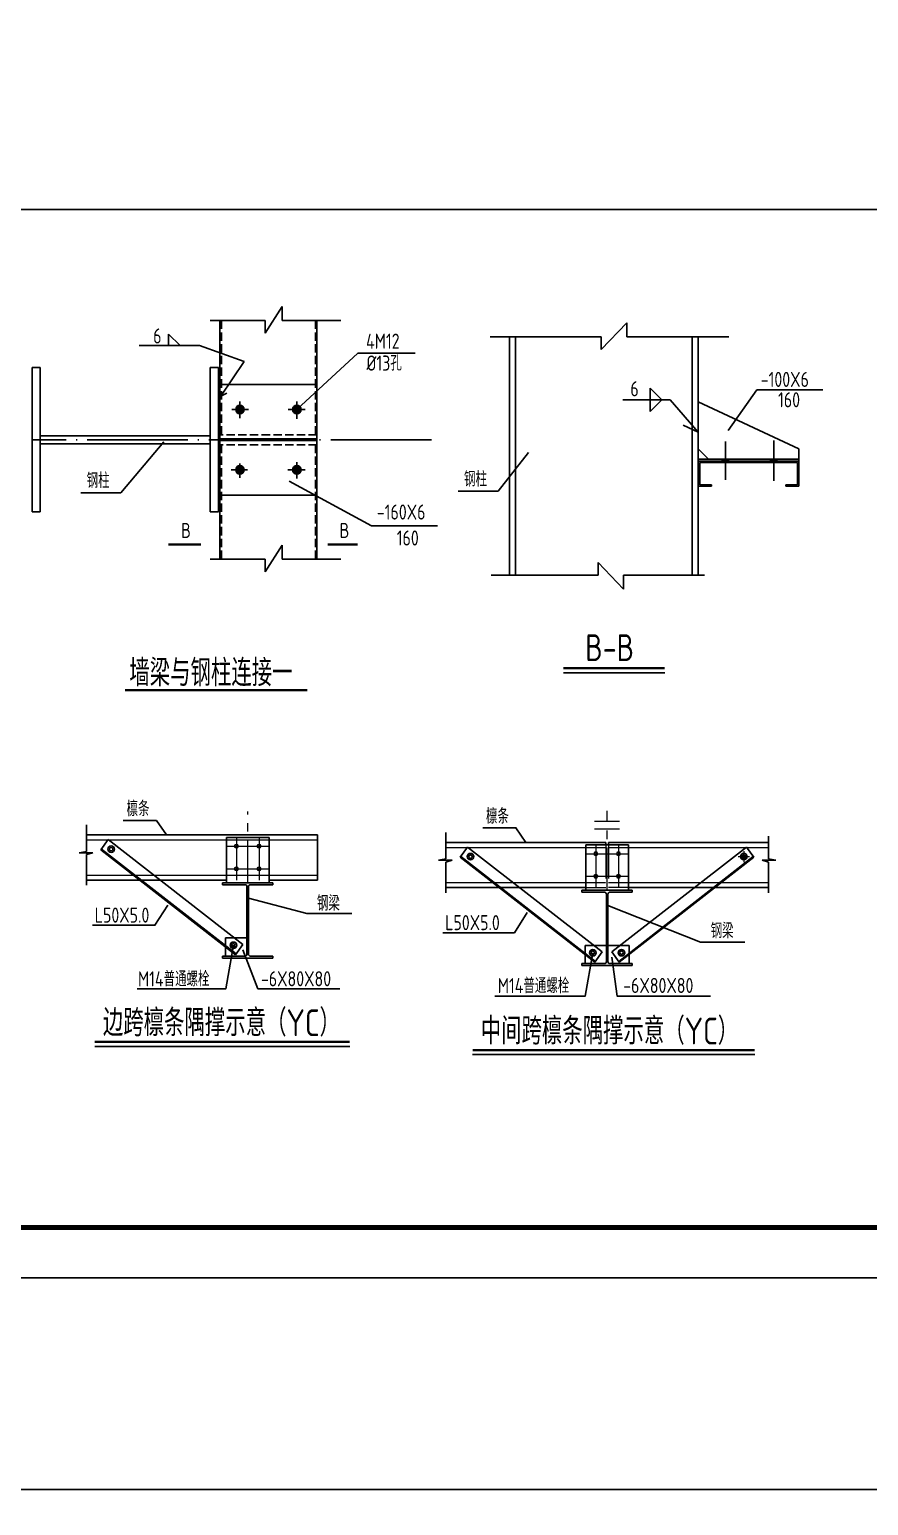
# Model space of a CAD drawing. Extents: x 9539573 to 9710259, y 1656270 to 2510207.
# Drawn here: x 9639594 to 9664602, y 1780908 to 1824897 of the extents above; entities that cross this region are included whole.
import ezdxf

# ---------------------------------------------------------------- set-up
doc = ezdxf.new("R2010")
doc.units = 0
doc.header["$LTSCALE"] = 1000
doc.header["$MEASUREMENT"] = 0
for name, pattern in [('CENTERX2', [101.6, 63.5, -12.7, 12.7, -12.7]), ('DASH', [0.35, 0.25, -0.1]), ('DASHED2', [0.375, 0.25, -0.125]), ('DOTE', [2.42, 2, -0.2, 0.02, -0.2])]:
    doc.linetypes.add(name, pattern=pattern)
doc.layers.get('0').update_dxf_attribs({"linetype": 'CONTINUOUS'})
for name, color, linetype in [('DASH', 3, 'DASH'), ('DOTE', 8, 'DOTE'), ('PUB_TEXT', 7, 'CONTINUOUS'), ('PUB_TITLE', 4, 'CONTINUOUS'), ('一般文字', 6, 'CONTINUOUS'), ('尺寸', 3, 'CONTINUOUS')]:
    doc.layers.add(name, color=color, linetype=linetype)
doc.layers.add('轴线', color=1, linetype='CENTERX2', lineweight=13)
doc.styles.add('_HZDX', font='atssdeng.shx', dxfattribs={"width": 0.8, "bigfont": 'atssdchn.shx'})
doc.styles.add('_HZTXT', font='atssdeng.shx', dxfattribs={"width": 0.8, "bigfont": 'atssdchn.shx'})
doc.styles.add('TSSD_REIN', font='atssdeng.shx', dxfattribs={"width": 0.7, "bigfont": 'atssdchn.shx'})

msp = doc.modelspace()

# ---------------------------------------------------------------- linework, layer by layer
for p, q in [((9647128.4, 1816637.4), (9646619.6, 1815843)), ((9647128.4, 1816227), (9647128.4, 1816637.4)), ((9646619.6, 1816227), (9644978.7, 1816227)), ((9645267.5, 1816227), (9645267.5, 1812821.4)), ((9646619.6, 1815843), (9646619.6, 1816227)), ((9648872.9, 1816227), (9647128.4, 1816227)), ((9648163.2, 1812821.4), (9648163.2, 1816227)), ((9657395.8, 1816152.1), (9656634.1, 1815357.7)), ((9657395.8, 1815741.7), (9657395.8, 1816152.1)), ((9656634.1, 1815741.7), (9653327.3, 1815741.7)), ((9653900.2, 1815741.7), (9653900.2, 1808630.5)), ((9654080.2, 1815741.7), (9654080.2, 1808630.5)), ((9656634.1, 1815357.7), (9656634.1, 1815741.7)), ((9660434.3, 1815741.7), (9657395.8, 1815741.7)), ((9659349.3, 1815741.7), (9659349.3, 1808630.5)), ((9659529.3, 1810311.1), (9659529.3, 1815741.7)), ((9639672.8, 1814821.4), (9639672.8, 1810521.4)), ((9639672.8, 1814821.4), (9639912.8, 1814821.4)), ((9639912.8, 1814821.4), (9639912.8, 1810521.4)), ((9644983.2, 1814821.4), (9644983.2, 1810521.4)), ((9645223.2, 1814821.4), (9644983.2, 1814821.4)), ((9645223.2, 1814821.4), (9645223.2, 1810521.4)), ((9645267.5, 1814821.4), (9645267.5, 1810521.4)), ((9648163.2, 1814321.4), (9645223.2, 1814321.4)), ((9648163.2, 1814321.4), (9648163.2, 1811021.4)), ((9645298.1, 1813964.9), (9645478.9, 1814060.7)), ((9645867.5, 1813815), (9645867.5, 1813313.1)), ((9647563.2, 1813815), (9647563.2, 1813295.2)), ((9659529.3, 1814061.1), (9659529.3, 1808630.5)), ((9662529.3, 1812396.1), (9659529.3, 1813796.1)), ((9646126.3, 1813571.4), (9645624.8, 1813571.4)), ((9647808.6, 1813571.4), (9647307.1, 1813571.4)), ((9644983.2, 1812791.4), (9639912.8, 1812791.4)), ((9644983.2, 1812551.4), (9639912.8, 1812551.4)), ((9648163.2, 1812693.9), (9645267.5, 1812693.9)), ((9648163.2, 1812648.9), (9645267.5, 1812648.9)), ((9645267.5, 1812521.4), (9645267.5, 1809115.8)), ((9648163.2, 1812521.4), (9648163.2, 1809115.8)), ((9659829.3, 1812096.1), (9659529.3, 1812396.1)), ((9662529.3, 1812096.1), (9662529.3, 1812396.1)), ((9645867.5, 1811964.2), (9645867.5, 1811534.1)), ((9647563.2, 1812000), (9647563.2, 1811516.1)), ((9662529.3, 1812096.1), (9659529.3, 1812096.1)), ((9662529.3, 1812036.1), (9659529.3, 1812036.1)), ((9659529.3, 1811286.1), (9659529.3, 1812036.1)), ((9662484.3, 1811991.1), (9659574.3, 1811991.1)), ((9659574.3, 1811991.1), (9659574.3, 1811331.1)), ((9662484.3, 1811991.1), (9662484.3, 1811331.1)), ((9662529.3, 1812096.1), (9662529.3, 1812036.1)), ((9662529.3, 1812036.1), (9662529.3, 1811286.1)), ((9646090.4, 1811771.4), (9645606.8, 1811771.4)), ((9647808.6, 1811771.4), (9647289.2, 1811771.4)), ((9642314.8, 1811093.2), (9641120.8, 1811093.2)), ((9659919.3, 1811286.1), (9659529.3, 1811286.1)), ((9659919.3, 1811331.1), (9659574.3, 1811331.1)), ((9659919.3, 1811331.1), (9659574.3, 1811331.1)), ((9659919.3, 1811331.1), (9659919.3, 1811286.1)), ((9662484.3, 1811331.1), (9662139.3, 1811331.1)), ((9662139.3, 1811331.1), (9662139.3, 1811286.1)), ((9662529.3, 1811286.1), (9662139.3, 1811286.1)), ((9648163.2, 1811021.4), (9645223.2, 1811021.4)), ((9639672.8, 1810521.4), (9639912.8, 1810521.4)), ((9645223.2, 1810521.4), (9644983.2, 1810521.4)), ((9647128.4, 1809526.2), (9646619.6, 1808731.8)), ((9647128.4, 1809115.8), (9647128.4, 1809526.2)), ((9646619.6, 1809115.8), (9644978.7, 1809115.8)), ((9646619.6, 1808731.8), (9646619.6, 1809115.8)), ((9648872.9, 1809115.8), (9647128.4, 1809115.8)), ((9656544.2, 1809014.5), (9656544.2, 1808630.5)), ((9657297.1, 1808220.1), (9656544.2, 1809014.5)), ((9656544.2, 1808630.5), (9653350.5, 1808630.5)), ((9657297.1, 1808630.5), (9657297.1, 1808220.1)), ((9659710.8, 1808630.5), (9657297.1, 1808630.5)), ((9641289.7, 1801189.6), (9641289.7, 1800400.1)), ((9652002.1, 1800967.4), (9652002.1, 1800178)), ((9641289.7, 1800893.9), (9648179.6, 1800893.9)), ((9641722.8, 1800448.7), (9641942, 1800753)), ((9641942, 1800753), (9645955.6, 1797626.8)), ((9645461, 1800818.9), (9646736.1, 1800818.9)), ((9645461, 1800818.9), (9645461, 1799468.8)), ((9646736.1, 1800818.9), (9646736.1, 1799468.8)), ((9652002.1, 1800671.7), (9656773.5, 1800671.7)), ((9652435.2, 1800226.6), (9652654.4, 1800530.9)), ((9652654.4, 1800530.9), (9656668, 1797404.7)), ((9656173.5, 1800596.7), (9657448.5, 1800596.7)), ((9656173.5, 1800596.7), (9656173.5, 1799246.7)), ((9656773.5, 1800671.7), (9656773.5, 1800596.7)), ((9656848.5, 1800671.7), (9656848.5, 1800596.7)), ((9656848.5, 1800671.7), (9661619.8, 1800671.7)), ((9660967.6, 1800530.9), (9656954, 1797404.7)), ((9657448.5, 1800596.7), (9657448.5, 1799246.7)), ((9661186.8, 1800226.6), (9660967.6, 1800530.9)), ((9661619.8, 1800857.6), (9661619.8, 1800178)), ((9641289.7, 1800400.1), (9641071.7, 1800359.3)), ((9641071.7, 1800359.3), (9641480.5, 1800359.3)), ((9641480.5, 1800359.3), (9641289.7, 1800304.8)), ((9641289.7, 1800304.8), (9641289.7, 1799392.9)), ((9641722.8, 1800448.7), (9645736.4, 1797322.5)), ((9641740.3, 1800473.1), (9645753.9, 1797346.9)), ((9652002.1, 1800178), (9651784.1, 1800137.1)), ((9651784.1, 1800137.1), (9652192.9, 1800137.1)), ((9652192.9, 1800137.1), (9652002.1, 1800082.7)), ((9652002.1, 1800082.7), (9652002.1, 1799170.7)), ((9652435.2, 1800226.6), (9656448.8, 1797100.4)), ((9652452.7, 1800250.9), (9656466.3, 1797124.7)), ((9661169.2, 1800250.9), (9657155.6, 1797124.7)), ((9661186.8, 1800226.6), (9657173.2, 1797100.4)), ((9661837.8, 1800137.1), (9661429, 1800137.1)), ((9661429, 1800137.1), (9661619.8, 1800082.7)), ((9661619.8, 1800178), (9661837.8, 1800137.1)), ((9661619.8, 1800082.7), (9661619.8, 1799170.7)), ((9641289.7, 1799543.8), (9645461, 1799543.8)), ((9645348.5, 1799468.8), (9646848.6, 1799468.8)), ((9645348.5, 1799408.8), (9645348.5, 1799468.8)), ((9645348.5, 1799408.8), (9646016.1, 1799408.8)), ((9646076.1, 1799348.8), (9646076.1, 1797338.8)), ((9646121.1, 1799348.8), (9646121.1, 1797338.8)), ((9646181.1, 1799408.8), (9646848.6, 1799408.8)), ((9646736.1, 1799543.8), (9648179.6, 1799543.8)), ((9646848.6, 1799468.8), (9646848.6, 1799408.8)), ((9652002.1, 1799321.7), (9656173.5, 1799321.7)), ((9656061, 1799246.7), (9657561, 1799246.7)), ((9656061, 1799186.7), (9656061, 1799246.7)), ((9656061, 1799186.7), (9656728.5, 1799186.7)), ((9656893.5, 1799186.7), (9657561, 1799186.7)), ((9657448.5, 1799321.7), (9661619.8, 1799321.7)), ((9657561, 1799246.7), (9657561, 1799186.7)), ((9656788.5, 1799126.7), (9656788.5, 1797116.7)), ((9656833.5, 1799126.7), (9656833.5, 1797116.7)), ((9646076.1, 1797822.1), (9645439.5, 1797822.1)), ((9645439.5, 1797822.1), (9645439.5, 1797278.8)), ((9645955.6, 1797626.8), (9645736.4, 1797322.5)), ((9656788.5, 1797600), (9656151.9, 1797600)), ((9656151.9, 1797600), (9656151.9, 1797056.7)), ((9656668, 1797404.7), (9656448.8, 1797100.4)), ((9656833.5, 1797600), (9657470.1, 1797600)), ((9656954, 1797404.7), (9657173.2, 1797100.4)), ((9657470.1, 1797600), (9657470.1, 1797056.7)), ((9645348.5, 1797278.8), (9646016.1, 1797278.8)), ((9645348.5, 1797218.8), (9645348.5, 1797278.8)), ((9645348.5, 1797218.8), (9646848.6, 1797218.8)), ((9646181.1, 1797278.8), (9646848.6, 1797278.8)), ((9646848.6, 1797218.8), (9646848.6, 1797278.8)), ((9656061, 1797056.7), (9656728.5, 1797056.7)), ((9656061, 1796996.7), (9656061, 1797056.7)), ((9656061, 1796996.7), (9657561, 1796996.7)), ((9656893.5, 1797056.7), (9657561, 1797056.7)), ((9657561, 1796996.7), (9657561, 1797056.7))]:
    msp.add_line(p, q)
at = {"ltscale": 100}
msp.add_line((9648179.6, 1800893.9), (9648179.6, 1799543.8), dxfattribs=at)
at = {"const_width": 127.5}
for points in [[(9645867.5, 1813635.2, 1), (9645867.5, 1813507.7, 1)], [(9647563.2, 1813635.2, 1), (9647563.2, 1813507.7, 1)], [(9645867.5, 1811835.2, 1), (9645867.5, 1811707.7, 1)], [(9647563.2, 1811835.2, 1), (9647563.2, 1811707.7, 1)]]:
    msp.add_lwpolyline(points, format="xyb", close=True, dxfattribs=at)
for centre, radius in [((9645867.5, 1813571.4), 127.5), ((9647563.2, 1813571.4), 127.5), ((9645867.5, 1811771.4), 127.5), ((9647563.2, 1811771.4), 127.5), ((9642027, 1800467.8), 97.4), ((9642027, 1800467.8), 52.5), ((9645761.1, 1800556.4), 52.5), ((9646436.1, 1800556.4), 52.5), ((9652739.5, 1800245.6), 97.4), ((9652739.5, 1800245.6), 52.5), ((9656473.5, 1800334.2), 52.5), ((9657148.5, 1800334.2), 52.5), ((9660882.5, 1800245.6), 97.4), ((9660882.5, 1800245.6), 52.5), ((9645761.1, 1799881.3), 52.5), ((9646436.1, 1799881.3), 52.5), ((9656473.5, 1799659.2), 52.5), ((9657148.5, 1799659.2), 52.5), ((9645671.6, 1797604.2), 97.4), ((9645671.6, 1797604.2), 52.5), ((9656384, 1797382.1), 97.4), ((9656384, 1797382.1), 52.5), ((9657237.9, 1797382.1), 97.4), ((9657237.9, 1797382.1), 52.5)]:
    msp.add_circle(centre, radius)
for centre, start, end in [((9646016.1, 1799348.8), 0, 90), ((9646181.1, 1799348.8), 90, 180), ((9656728.5, 1799126.7), 0, 90), ((9656893.5, 1799126.7), 90, 180), ((9646016.1, 1797338.8), 270, 0), ((9646181.1, 1797338.8), 180, 270), ((9656728.5, 1797116.7), 270, 0), ((9656893.5, 1797116.7), 180, 270)]:
    msp.add_arc(centre, 60, start, end)
for points in [[(9660458.4, 1812096.1), (9660458.4, 1811991.1), (9660218.4, 1812096.1), (9660218.4, 1811991.1)], [(9661899.3, 1812096.1), (9661899.3, 1811991.1), (9661659.3, 1812096.1), (9661659.3, 1811991.1)]]:
    msp.add_solid(points)
at = {"layer": 'DASH'}
for p, q in [((9645312.5, 1812821.4), (9645312.5, 1816227)), ((9648118.2, 1812821.4), (9648118.2, 1816227)), ((9648163.2, 1812821.4), (9645267.5, 1812821.4)), ((9648163.2, 1812521.4), (9645267.5, 1812521.4)), ((9645312.5, 1812521.4), (9645312.5, 1809115.8)), ((9648118.2, 1812521.4), (9648118.2, 1809115.8))]:
    msp.add_line(p, q, dxfattribs=at)
at = {"layer": 'DOTE', "color": 8, "linetype": 'DOTE', "ltscale": 1.5}
for p, q in [((9651572.3, 1812671.4), (9639652.8, 1812671.4)), ((9660338.4, 1812622.7), (9660338.4, 1811477.1)), ((9661779.3, 1812646.7), (9661779.3, 1811447.3))]:
    msp.add_line(p, q, dxfattribs=at)
at = {"layer": 'PUB_TEXT'}
for p, q in [((9644662, 1815476.8), (9642857.9, 1815476.8)), ((9643738.5, 1815822), (9643738.5, 1815476.8)), ((9644083.7, 1815476.8), (9643738.5, 1815822)), ((9645990.8, 1815005.4), (9644662, 1815476.8)), ((9645990.8, 1815005.4), (9645298.1, 1813964.9)), ((9647557.9, 1813571.4), (9649385.5, 1815253.3)), ((9651093.1, 1815253.3), (9649385.5, 1815253.3)), ((9658097.1, 1814204.6), (9658097.1, 1813514.3)), ((9658442.2, 1813859.4), (9658097.1, 1814204.6)), ((9660422.9, 1812948), (9661278.4, 1814156.1)), ((9663238.4, 1814156.1), (9661278.4, 1814156.1)), ((9658690.8, 1813859.4), (9657283.6, 1813859.4)), ((9658442.2, 1813859.4), (9658097.1, 1813514.3)), ((9659529.3, 1812900.3), (9658690.8, 1813859.4)), ((9659529.3, 1812900.3), (9659076.1, 1813110.1)), ((9643598, 1812611.4), (9642314.8, 1811093.2)), ((9654469.3, 1812294.8), (9653564.6, 1811137)), ((9647335.2, 1811435.4), (9649786.5, 1810107.2)), ((9653564.6, 1811137), (9652370.6, 1811137)), ((9649786.5, 1810107.2), (9651757.2, 1810107.2))]:
    msp.add_line(p, q, dxfattribs=at)
at = {"layer": 'PUB_TEXT', "const_width": 67.5}
for points in [[(9644707, 1809547.1), (9643727.9, 1809547.1)], [(9649370.9, 1809547.1), (9648478.9, 1809547.1)]]:
    msp.add_lwpolyline(points, dxfattribs=at)
at = {"layer": 'PUB_TITLE'}
for points in [[(9598809.4, 1787695.3), (9710259.4, 1787695.3), (9710259.4, 1850695.3), (9598809.4, 1850695.3)], [(9602559.4, 1819537.3), (9700509.4, 1819537.3), (9700509.4, 1789195.3), (9602559.4, 1789195.3)], [(9598809.4, 1721982.8), (9682909.4, 1721982.8), (9682909.4, 1781382.8), (9598809.4, 1781382.8)]]:
    msp.add_lwpolyline(points, close=True, dxfattribs=at)
at = {"layer": 'PUB_TITLE', "const_width": 150}
msp.add_lwpolyline([(9602559.4, 1789195.3), (9708759.4, 1789195.3), (9708759.4, 1849195.3), (9602559.4, 1849195.3)], close=True, dxfattribs=at)
at = {"layer": '一般文字', "color": 2}
for p, q in [((9655509.3, 1805727.4), (9658530.9, 1805727.4)), ((9641539.5, 1794592.1), (9649141.1, 1794592.1)), ((9652800.9, 1794345.4), (9661212.5, 1794345.4))]:
    msp.add_line(p, q, dxfattribs=at)
for points, const_width in [([(9655505, 1805859.9), (9658530.6, 1805859.9)], 67.5), ([(9642443.7, 1805203.6), (9647876.3, 1805203.6)], 67.5), ([(9641539.5, 1794725.6), (9649141.1, 1794725.6)], 72), ([(9652800.9, 1794478.8), (9661212.5, 1794478.8)], 72)]:
    msp.add_lwpolyline(points, dxfattribs=dict(at, const_width=const_width))
at = {"layer": '尺寸'}
for p, q in [((9647858.1, 1798549.9), (9646121.1, 1799009)), ((9659595.4, 1797696.4), (9656833.5, 1798786.8)), ((9649206.3, 1798549.9), (9647858.1, 1798549.9)), ((9660911.4, 1797696.4), (9659595.4, 1797696.4))]:
    msp.add_line(p, q, dxfattribs=at)
for points in [[(9643675.4, 1800893.9), (9643378.3, 1801327.1), (9642390.2, 1801327.1)], [(9654387.8, 1800671.7), (9654090.7, 1801105), (9653102.6, 1801105)], [(9643720.2, 1798803.6), (9643333.5, 1798200.1), (9641473.8, 1798200.1)], [(9654432.7, 1798581.4), (9654045.9, 1797977.9), (9651912.6, 1797977.9)], [(9645671.6, 1797604.2), (9645446.7, 1796310.7), (9642798.1, 1796310.7)], [(9645951.9, 1797468.8), (9646400.5, 1796308.5), (9648842.2, 1796308.5)], [(9656384, 1797382.1), (9656159.1, 1796088.6), (9653467.8, 1796088.6)], [(9656953.4, 1797246.6), (9657113, 1796086.4), (9659890.7, 1796086.4)]]:
    msp.add_lwpolyline(points, dxfattribs=at)
for points in [[(9643720.1, 1798803.6), (9643720.5, 1798804.6), (9643720.4, 1798803.5)], [(9654432.5, 1798581.5), (9654432.9, 1798582.5), (9654432.8, 1798581.4)]]:
    msp.add_solid(points, dxfattribs=at)
at = {"layer": '轴线', "ltscale": 0.02}
for p, q in [((9646098.6, 1799468.8), (9646098.6, 1801595.3)), ((9656811, 1799246.7), (9656811, 1801607.1)), ((9645461, 1800556.4), (9646736.1, 1800556.4)), ((9645761.1, 1800818.9), (9645761.1, 1799468.8)), ((9646436.1, 1800818.9), (9646436.1, 1799468.8)), ((9656473.5, 1800596.7), (9656473.5, 1799246.7)), ((9657148.5, 1800596.7), (9657148.5, 1799246.7)), ((9656173.5, 1800334.2), (9657448.5, 1800334.2)), ((9660712.7, 1800245.6), (9661051.8, 1800245.6)), ((9645461, 1799881.3), (9646736.1, 1799881.3)), ((9656173.5, 1799659.2), (9657448.5, 1799659.2))]:
    msp.add_line(p, q, dxfattribs=at)
at = {"layer": '轴线'}
for p, q in [((9656439.3, 1801299.1), (9657182.6, 1801299.1)), ((9656439.3, 1801076.4), (9657182.6, 1801076.4))]:
    msp.add_line(p, q, dxfattribs=at)
at = {"layer": '轴线', "linetype": 'DASHED2', "ltscale": 0.04}
for p, q in [((9641289.7, 1800743.9), (9648179.6, 1800743.9)), ((9652002.1, 1800521.7), (9656773.5, 1800521.7)), ((9656848.5, 1800521.7), (9661619.8, 1800521.7)), ((9641289.7, 1799693.8), (9648179.6, 1799693.8)), ((9652002.1, 1799471.7), (9656773.5, 1799471.7)), ((9656848.5, 1799471.7), (9661619.8, 1799471.7))]:
    msp.add_line(p, q, dxfattribs=at)
at = {"layer": '轴线', "linetype": 'DASHED2', "ltscale": 4}
for p, q in [((9656773.5, 1800596.7), (9656773.5, 1799321.7)), ((9656848.5, 1800596.7), (9656848.5, 1799321.7)), ((9656173.5, 1799321.7), (9656773.5, 1799321.7)), ((9657448.5, 1799321.7), (9656848.5, 1799321.7))]:
    msp.add_line(p, q, dxfattribs=at)
at = {"layer": '轴线', "ltscale": 50}
msp.add_line((9660882.5, 1800413.4), (9660882.5, 1800083.3), dxfattribs=at)

# ---------------------------------------------------------------- texts
at = {"layer": 'PUB_TEXT', "width": 0.8}
for s, style, p in [('6', 'TSSD_REIN', (9643280.8, 1815539.6)), ('4M12', 'TSSD_REIN', (9649625.6, 1815383.9)), ('%%c13孔', 'TSSD_REIN', (9649638, 1814730.2)), ('-100X6', 'TSSD_REIN', (9661391.4, 1814243.5)), ('6', 'TSSD_REIN', (9657504.6, 1813964.3)), ('160', 'TSSD_REIN', (9661906.3, 1813636.6)), ('钢柱', 'TSSD_REIN', (9641297.4, 1811230.1)), ('钢柱', 'TSSD_REIN', (9652547.1, 1811273.9)), ('-160X6', 'TSSD_REIN', (9649948, 1810291)), ('B', 'TSSD_REIN', (9644112.4, 1809741.3)), ('B', 'TSSD_REIN', (9648836.1, 1809741.3)), ('160', 'TSSD_REIN', (9650540.7, 1809517.6)), ('檩条', '_HZDX', (9642488.3, 1801450.2)), ('檩条', '_HZDX', (9653200.7, 1801228)), ('L50X5.0', '_HZDX', (9641537.2, 1798277.7)), ('钢梁', '_HZDX', (9648160.4, 1798630.7)), ('L50X5.0', '_HZDX', (9651983, 1798054.3)), ('钢梁', '_HZDX', (9659897.7, 1797812.8)), ('M14普通螺栓', '_HZDX', (9642825.9, 1796376.4)), ('-6X80X80', '_HZDX', (9646493.1, 1796380.3)), ('M14普通螺栓', '_HZDX', (9653551.1, 1796175.7)), ('-6X80X80', '_HZDX', (9657290.9, 1796180.8))]:
    msp.add_text(s, height=450, dxfattribs=dict(at, style=style)).set_placement(p)
at = {"layer": '一般文字', "color": 2, "style": '_HZTXT', "width": 0.8}
for s, p in [('B-B', (9656159.5, 1806074.4)), ('墙梁与钢柱连接一', (9642569.5, 1805324.7)), ('边跨檩条隅撑示意（YC）', (9641781.8, 1794895.3)), ('中间跨檩条隅撑示意（YC）', (9653043.2, 1794648.5))]:
    msp.add_text(s, height=800, dxfattribs=at).set_placement(p)

doc.saveas('drawing.dxf')
